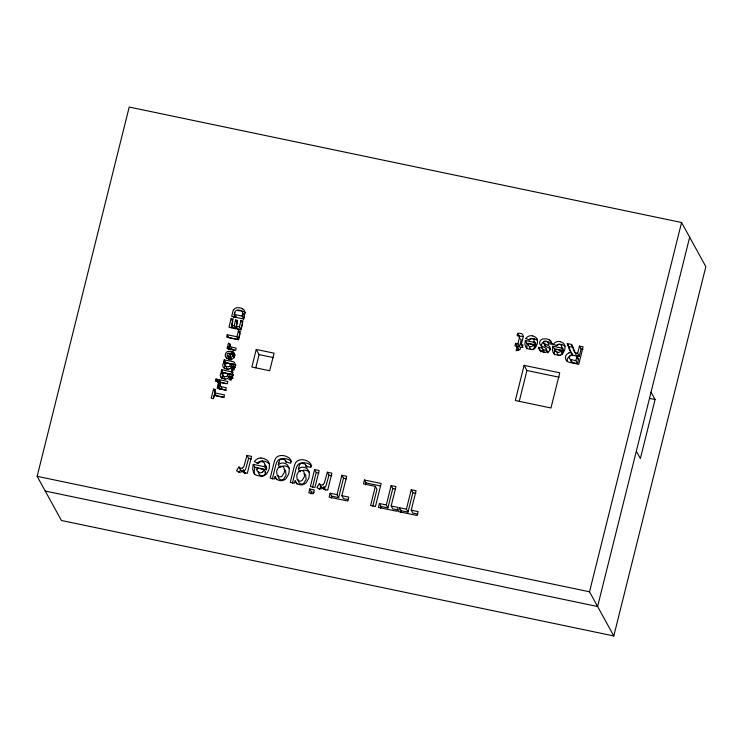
<?xml version="1.0" encoding="UTF-8"?>
<svg xmlns="http://www.w3.org/2000/svg" width="743" height="743" viewBox="0 0 743 743"><rect width="100%" height="100%" fill="white"/><g stroke="black" fill="none" stroke-linecap="round" stroke-linejoin="round"><path stroke-width="1.11" d="M266.616 468.322L266.458 469.725L254.868 467.301L253.252 464.356L264.833 466.78L266.458 469.725M298.212 479.737L298.807 482.448A3.529 3.399 -28.8 0 0 300.609 483.86A4.096 3.938 -28.8 0 0 301.212 483.99A3.39 3.26 -28.8 0 0 303.627 483.479L305.884 479.894A14.043 13.504 -28.8 0 0 306.116 478.91L305.633 474.833A3.269 3.148 -28.8 0 0 304.231 473.7M278.151 475.251L278.718 478.251A3.529 3.399 -28.8 0 0 280.52 479.662A4.096 3.938 -28.8 0 0 281.114 479.792A3.39 3.26 -28.8 0 0 283.538 479.281L285.795 475.696A14.043 13.504 -28.8 0 0 286.027 474.712L285.535 470.635A3.269 3.148 -28.8 0 0 284.142 469.502M311.076 466.167L310.788 467.514L305.642 465.87M258.638 471.471L258.62 472.938A3.399 3.269 -28.8 0 0 259.047 474.136A3.511 3.371 -28.8 0 0 261.044 475.604A3.604 3.464 -28.8 0 0 264.016 475.139A3.882 3.734 -28.8 0 0 265.409 473.3L265.688 472.455L264.071 469.511L257.115 468.062L256.976 469.808M529.778 346.554L529.731 347.055A2.851 2.749 -28.8 0 0 530.065 348.56A2.666 2.563 -28.8 0 0 531.329 349.572M519.283 337.628C520.871 334.062 515.001 338.111 517.843 333.384L519.598 336.765A8.582 8.257 -28.8 0 1 519.468 337.452L517.899 343.842L519.515 346.786L517.212 346.303L515.586 343.359L517.899 343.842M264.833 466.78L265 465.378A4.087 3.929 -28.8 0 0 264.499 463.446M37.15 476.328L129.208 107.048L681.572 222.51L705.85 266.672L613.792 635.952L61.428 520.49L37.15 476.328L589.515 591.79L613.792 635.952M213.547 389.063L211.253 398.248L213.232 398.666L214.086 395.267L223.912 397.319L224.507 394.932L214.681 392.871L215.526 389.471L213.547 389.063L215.164 392.007L213.64 398.127M217.476 381.661L218.033 379.413L216.055 379.004L215.498 381.243L217.476 381.661L219.092 384.605M231.119 318.58L228.974 327.189L240.778 329.651L242.98 320.827L240.992 320.409L239.395 326.855L241.011 329.799L237.788 329.121L236.163 326.177L237.611 320.391L235.624 319.973L234.184 325.768L235.8 328.712L233.163 328.155L231.547 325.211L233.098 318.988L231.119 318.58L232.735 321.524L231.129 327.979M227.237 334.74L226.643 337.136L238.308 339.57L240.361 331.322L238.382 330.904L236.924 336.765L238.54 339.709L228.863 337.684L227.237 334.74L236.924 336.765M236.163 316.137L235.856 317.372L234.231 314.428L234.667 312.71A11.489 11.052 -28.8 0 1 234.992 311.67C236.376 308.772 242.283 309.84 242.757 312.859A7.848 7.551 -28.8 0 1 242.497 314.308L242.079 316.072L243.695 319.016L231.658 316.407L232.726 312.106A9.38 9.027 -28.8 0 1 233.534 309.794M233.683 317.735L234.351 315.051A9.38 9.027 -28.8 0 1 235.094 312.868M220.281 389.267L218.888 386.369L217.671 386.119L217.151 388.217L225.733 390.01L226.29 387.762L222.872 387.038A21.436 20.628 -28.8 0 1 221.498 386.694L220.987 386.509M218.721 381.921L219.278 379.673L227.86 381.465L227.302 383.713L218.721 381.921L220.337 384.865M222.306 373.822L221.228 371.862L221.748 369.763L229.476 371.379A8.73 8.396 -28.8 0 1 231.797 372.094M224.776 363.912L223.699 361.943L224.219 359.844L231.946 361.46A8.73 8.396 -28.8 0 1 234.268 362.185L235.559 364.962L233.822 369.225A2.573 2.47 -28.8 0 1 231.695 369.735M230.386 349.656L228.77 346.712L227.562 346.461L227.033 348.56L235.615 350.352L236.172 348.105L232.754 347.39A21.436 20.628 -28.8 0 1 231.389 347.037L230.869 346.86M223.206 373.357L221.748 369.763M225.612 363.708L225.844 362.788L224.219 359.844M229.15 349.535L227.562 346.461M227.943 353.436A2.322 2.229 -28.8 0 1 229.55 353.315L228.705 356.705L230.33 359.649L230.813 357.717M235.8 328.712L237.249 322.917L235.624 319.973M231.714 359.983L230.089 357.039L231.519 351.318L227.386 351.569A3.845 3.696 -28.8 0 0 225.677 353.417L225.51 353.844A5.535 5.331 -28.8 0 0 225.324 354.513A3.947 3.799 -28.8 0 0 225.872 357.364A4.207 4.049 -28.8 0 0 227.33 358.59L228.454 359.036A7.941 7.644 -28.8 0 0 228.974 359.166M232.958 354.978L232.819 354.197M243.463 318.877L244.568 314.447M238.54 339.709L239.998 333.848L238.382 330.904M241.28 328.722L242.617 323.354L240.992 320.409M243.695 319.016L244.085 317.475M256.242 349.451L251.858 367.033L269.681 370.757L274.065 353.176L256.242 349.451L259.075 354.597L255.787 367.785M245.088 473.728L243.658 470.04L243.063 472.427L247.317 473.319L251.533 456.388L246.992 455.44L244.085 465.917A5.48 5.275 -28.8 0 1 243.908 466.279A6.26 6.018 -28.8 0 1 243.286 467.236L242.636 467.839M246.992 455.44L248.608 458.385L245.701 468.861A5.48 5.275 -28.8 0 1 245.524 469.223A6.26 6.018 -28.8 0 1 244.902 470.18L244.252 470.783M272.282 479.142L275.607 465.805A26.404 25.411 -28.8 0 1 276.377 463.195C278.263 456.499 287.662 457.818 291.59 461.617M276.656 479.579L275.031 476.635L274.446 478.994L270.192 478.102L273.991 462.861A26.404 25.411 -28.8 0 1 274.761 460.251C276.712 453.341 286.984 454.79 290.439 459.388A4.839 4.653 -28.8 0 1 290.987 461.97L290.699 463.316L285.553 461.672M279.925 467.691L278.309 464.746L278.913 462.313M280.111 466.929L280.269 466.316M292.38 483.34L295.705 470.003A26.404 25.411 -28.8 0 1 296.476 467.403C298.352 460.697 307.751 462.016 311.679 465.815M296.921 484.167L295.129 480.832L294.534 483.191L290.281 482.3L294.079 467.059A26.404 25.411 -28.8 0 1 294.85 464.459C296.801 457.539 307.082 458.988 310.528 463.586A4.839 4.653 -28.8 0 1 311.076 466.167M300.014 471.889L298.398 468.944L299.002 466.511A11.897 11.451 -28.8 0 1 299.485 464.932L299.624 464.663M300.126 471.433L300.358 470.514M309.757 488.959L308.791 492.869L313.332 493.816L314.308 489.916L309.757 488.959L311.382 491.903L310.89 493.863M314.595 469.567L310.37 486.498L314.921 487.454L319.146 470.514L314.595 469.567L316.212 472.511L312.524 487.334M325.564 490.083L324.022 486.841L323.428 489.228L327.682 490.12L331.898 473.189L327.357 472.232L324.45 482.709A5.48 5.275 -28.8 0 1 324.273 483.08A6.26 6.018 -28.8 0 1 323.651 484.037L323.001 484.64M327.357 472.232L328.973 475.176L326.075 485.653A5.48 5.275 -28.8 0 1 325.889 486.024A6.26 6.018 -28.8 0 1 325.267 486.981L324.617 487.584M330.143 493.222L329.168 497.132L347.798 501.023L348.773 497.113L341.873 495.674L346.712 476.282L341.873 475.269L337.034 494.662L338.659 497.606L331.768 496.166L330.143 493.222L337.034 494.662M331.276 498.116L331.768 496.166M338.659 497.606L343.489 478.213L341.873 475.269M375.364 486.377L370.599 505.481L375.438 506.494L381.178 483.489L364.46 479.987L363.485 483.897L375.364 486.377L376.98 489.321L372.782 506.178M365.584 484.891L366.076 482.931L364.46 479.987M379.422 503.522L378.447 507.432L397.068 511.323L398.044 507.413L391.152 505.974L395.991 486.581L391.143 485.569L386.314 504.961L387.93 507.906L381.038 506.466L379.422 503.522L386.314 504.961M380.555 508.426L381.038 506.466M387.93 507.906L392.768 488.513L391.143 485.569M399.511 507.72L398.536 511.63L417.157 515.521L418.133 511.611L411.241 510.172L416.08 490.779L411.241 489.767L406.402 509.159L408.018 512.103L401.127 510.664L399.511 507.72L406.402 509.159M400.644 512.624L401.127 510.664M408.018 512.103L412.857 492.711L411.241 489.767M515.586 343.359L514.936 345.969L517.249 346.452L518.865 349.396L518.66 350.204M516.961 347.278L517.212 346.303M517.249 346.452L516.162 350.789L520.063 349.544L520.657 347.157L522.31 347.501L522.961 344.901L521.307 344.557L522.979 337.777A14.544 13.996 -28.8 0 0 523.165 336.811L523.453 336.83M519.515 346.786L521.094 340.396A8.582 8.257 -28.8 0 0 521.224 339.765L520.258 338.854M524.103 365.352L515.336 400.523L550.972 407.972L559.739 372.8L524.103 365.352L526.936 370.506L519.264 401.276M571.014 355.163A2.303 2.22 -28.8 0 0 570.54 359.426L572.203 362.426A11.219 10.801 -28.8 0 0 572.834 362.593L577.469 363.587L575.853 360.643L576.958 356.185L573.735 355.516A26.126 25.141 -28.8 0 0 572.073 355.228L571.311 355.182A1.727 1.662 -28.8 0 0 571.023 355.2M574.228 350.343L575.37 353.399A16.875 16.235 -28.8 0 0 575.844 354.467A2.898 2.796 -28.8 0 0 576.949 355.693A7.272 7.003 -28.8 0 0 578.574 356.129L579.28 356.315L577.664 353.371L579.475 346.089L583.106 346.851L578.751 364.33L571.265 362.76A24.064 23.154 -28.8 0 1 569.11 362.222L567.429 361.525A4.932 4.746 -28.8 0 1 569.064 352.953M577.469 363.587L578.583 359.129L576.958 356.185M579.28 356.315L581.1 349.034L579.475 346.089M589.515 591.79L681.572 222.51M689.662 237.231L597.604 606.511L45.239 491.049M651.035 392.174L655.085 399.539L640.373 458.542L636.324 451.177M253.252 464.356L252.62 468.944L253.688 472.808A7.411 7.133 -28.8 0 0 255.991 475.093L261.025 476.393A7.439 7.161 -28.8 0 0 264.127 475.631L265.214 475A7.904 7.606 -28.8 0 0 266.811 473.56L268.817 469.855A15.882 15.278 -28.8 0 0 269.207 468.396L269.468 465.118A8.749 8.414 -28.8 0 0 268.873 462.61L268.678 462.202A6.947 6.687 -28.8 0 0 267.034 460.131L264.025 458.589A13.012 12.52 -28.8 0 0 262.595 458.245L260.904 458.087M254.868 467.301L254.236 471.368L254.598 474.201M532.926 344.678L535.638 345.244L534.022 342.3L525.329 340.489L524.855 343.925L525.505 346.544M525.329 340.489L526.954 343.433L526.852 348.913M560.417 350.427L563.138 350.993L561.513 348.049L552.829 346.229L552.355 349.674L552.996 352.293A5.638 5.424 -28.8 0 0 555.16 354.439L558.355 355.265A5.647 5.433 -28.8 0 0 561.262 354.541A6.315 6.083 -28.8 0 0 561.801 354.207A6 5.768 -28.8 0 0 563.203 352.879L564.504 350.352A11.907 11.461 -28.8 0 0 564.801 349.256L565.005 347.687A6.891 6.631 -28.8 0 0 564.559 344.91L564.401 344.613A5.21 5.015 -28.8 0 0 563.166 343.062L560.909 341.901A9.761 9.39 -28.8 0 0 560.101 341.696M552.829 346.229L554.445 349.182L554.352 354.662M264.071 469.511L263.719 470.551A3.789 3.641 -28.8 0 1 262.539 472.065M528.394 345.644A3.483 3.353 -28.8 0 1 528.282 343.275L533.446 344.353L532.703 345.876L531.319 346.73L529.592 346.582L528.468 345.606M555.885 351.393A3.483 3.353 -28.8 0 1 555.783 349.024L560.946 350.102L560.203 351.625L558.81 352.479L557.083 352.331L555.959 351.355M226.411 367.033L226.745 368.751L228.844 369.652M231.435 348.105L232.308 349.721M233.042 372.596L231.426 369.652L232.364 367.107A1.068 1.022 -28.8 0 0 233.088 366.986A1.802 1.737 -28.8 0 0 233.516 366.039A2.053 1.978 -28.8 0 0 233.358 364.033M538.359 348.263L538.619 347.548A11.907 11.461 -28.8 0 0 538.74 347.176M233.497 356.854L231.872 353.909L232.726 351.727L234.342 354.671L233.497 356.854L234.305 357.754M224.024 376.766L223.987 378.252L225.287 379.301M279.535 460.465L279.405 460.734A11.897 11.451 -28.8 0 0 278.922 462.313M221.693 387.474L221.553 388.598L222.417 389.378M233.581 309.812C235.568 306.85 239.933 307.314 242.673 308.865M239.079 472.214L240.556 469.938L238.94 466.994L236.562 470.635A5.61 5.396 -28.8 0 0 239.209 472.111M319.295 489.238L320.92 486.739L319.304 483.795L316.927 487.436A5.61 5.396 -28.8 0 0 319.574 488.903A3.409 3.278 -28.8 0 0 321.478 488.764A3.009 2.898 -28.8 0 0 321.849 488.597L322.536 488.16A12.733 12.25 -28.8 0 0 324.013 486.832M548.223 352.544L548.26 351.69L547.247 350.947M229.215 379.654A2.573 2.47 -28.8 0 0 231.361 379.144L233.088 374.881L231.779 372.15M230.683 346.777L229.754 345.755L230.404 344.353L228.584 343.247L227.748 345.077L228.77 346.712M228.584 343.247C232.364 344.919 227.646 347.78 230.302 349.572M220.801 386.425L219.863 385.403L220.457 384.066L218.702 382.905L217.866 384.725L218.888 386.369M278.309 464.746L280.362 463.493A6 5.777 -28.8 0 1 282.897 463.038L283.65 463.112A7.606 7.319 -28.8 0 1 284.848 463.4L285.6 463.697A6.083 5.86 -28.8 0 1 287.448 465.081L288.702 467.198A9.046 8.702 -28.8 0 1 289.231 470.013L288.943 472.799A17.228 16.569 -28.8 0 1 288.553 474.248L286.092 478.548A6.966 6.696 -28.8 0 1 285.173 479.319L283.845 480.08A6.65 6.399 -28.8 0 1 280.65 480.665L278.411 480.173A5.953 5.73 -28.8 0 1 276.563 478.956L275.031 476.635M298.398 468.944L300.451 467.691A6 5.777 -28.8 0 1 302.986 467.236L303.738 467.31A7.606 7.319 -28.8 0 1 304.936 467.598L305.689 467.895A6.083 5.86 -28.8 0 1 307.546 469.279L308.791 471.396M223.29 375.466L223.123 375.586A3.065 2.953 -28.8 0 0 222.036 377.128M543.402 342.309L542.808 342.718A3.994 3.845 -28.8 0 0 541.443 344.687A4.755 4.579 -28.8 0 0 541.313 345.3L541.266 345.681A3.158 3.037 -28.8 0 0 541.331 346.563M280.938 466.966L281.978 466.437A6 5.777 -28.8 0 1 284.513 465.982L285.266 466.056A7.606 7.319 -28.8 0 1 286.464 466.344L287.216 466.641A6.083 5.86 -28.8 0 1 289.073 468.025L289.324 468.331M229.893 368.556L230.265 368.342A3.139 3.018 -28.8 0 0 231.5 366.791A3.799 3.659 -28.8 0 0 231.658 366.197M227.423 378.475L227.795 378.252A3.139 3.018 -28.8 0 0 229.02 376.701A3.799 3.659 -28.8 0 0 229.188 376.116A3.093 2.981 -28.8 0 0 228.89 374.166L228.445 373.515L229.671 373.775A4.244 4.087 -28.8 0 1 230.692 374.073M541.916 347.808A2.619 2.526 -28.8 0 0 544.155 349.916A5.489 5.285 -28.8 0 0 545.687 350.055L546.737 348.959L545.009 347.668A38.552 37.094 -28.8 0 0 544.229 347.287L543.625 347A21.603 20.785 -28.8 0 1 542.724 346.554L540.207 344.696A3.158 3.037 -28.8 0 1 539.659 342.737L539.697 342.356A4.755 4.579 -28.8 0 1 539.836 341.743A3.994 3.845 -28.8 0 1 541.192 339.774L542 339.245A4.384 4.217 -28.8 0 1 542.715 338.947L546.328 338.827A12.752 12.269 -28.8 0 1 547.312 339.049L549.644 340.034M225.974 364.163L224.897 362.194L223.977 362.723A3.065 2.953 -28.8 0 0 222.891 364.265A3.548 3.418 -28.8 0 0 223.337 367.218A3.687 3.548 -28.8 0 0 224.21 368.026L225.891 368.779A8.61 8.284 -28.8 0 0 226.411 368.909M223.504 374.073L222.426 372.113L221.507 372.642A3.065 2.953 -28.8 0 0 220.42 374.184A3.548 3.418 -28.8 0 0 220.866 377.138M546.179 349.925L547.795 352.869M300.859 463.586L301.695 463.428A7.272 6.993 -28.8 0 1 303.543 463.623M568.999 352.711C571.469 351.095 574.803 356.185 571.098 355.544M238.104 310.769L241.122 310.723L244.298 311.809A5.424 5.22 -28.8 0 1 245.599 312.924M230.07 354.123L231.342 354.021M545.687 341.622L547.944 341.771A12.752 12.269 -28.8 0 1 548.938 341.994L551.269 342.978A5.312 5.117 -28.8 0 1 552.188 343.758M262.52 461.031L264.211 461.189A13.012 12.52 -28.8 0 1 265.641 461.533L268.65 463.084A6.947 6.687 -28.8 0 1 269.291 463.688M540.44 350.594L543.765 350.715L542.149 347.77L538.824 347.65L540.44 350.594A4.876 4.69 -28.8 0 0 540.625 351.857M548.343 343.814L551.854 344.093A5.229 5.034 -28.8 0 0 550.582 340.805M230.089 357.039C232.057 357.847 233.822 354.69 231.872 353.909M571.404 352.479A8.414 8.099 -28.8 0 1 569.695 350.39L569.649 350.232A22.643 21.788 -28.8 0 1 568.85 348.198L567.271 343.545L571.525 344.427L573.243 347.65M567.271 343.545L568.887 346.489L573.141 347.371M581.1 349.034L582.911 349.414M576.949 353.213L577.664 353.371M526.954 343.433L528.579 343.768M529.118 343.888L531.291 344.334M554.445 349.182L556.618 349.628M558.244 349.972L559.878 350.315M533.762 347.027L535.062 347.297L533.446 344.353M557.668 352.024L557.231 352.804A2.851 2.749 -28.8 0 0 557.566 354.309A2.666 2.563 -28.8 0 0 560.556 355.377M561.253 352.767L562.562 353.046L560.946 350.102M577.432 358.897L578.583 359.129M575.853 360.643L571.218 359.649A14.962 14.396 -28.8 0 1 570.735 359.528L570.522 359.463M517.565 349.117L518.865 349.396M526.936 370.506L559.238 377.258M649.512 398.369L655.085 399.539M234.231 314.428L242.079 316.072M231.547 325.211L234.184 325.768M236.163 326.177L239.395 326.855M259.075 354.597L273.554 357.624M229.178 349.405L230.014 349.581M232.949 352.396L233.478 352.507M223.699 361.943L224.897 362.194M231.992 365.565L230.915 363.606L232.15 363.866A4.244 4.087 -28.8 0 1 233.163 364.154M225.844 362.788L233.562 364.404A8.73 8.396 -28.8 0 1 235.893 365.129M233.692 366.791L233.766 366.81A4.244 4.087 -28.8 0 1 234.779 367.098M221.228 371.862L222.426 372.113M223.374 372.707L231.092 374.323M226.262 383.741L220.894 382.617L219.278 379.673M226.253 390.363L224.488 389.982A21.436 20.628 -28.8 0 1 223.123 389.638L222.603 389.453M223.94 397.412L216.297 395.815L214.681 392.871M248.608 458.385L251.45 458.979M316.212 472.511L318.942 473.087M328.973 475.176L331.815 475.771M343.489 478.213L346.396 478.817M366.076 482.931L380.565 485.959M392.768 488.513L395.666 489.117M412.857 492.711L415.764 493.324M264.824 472.279L265.688 472.455M311.382 491.903L314.103 492.479M348.421 499.649L343.498 498.618L341.873 495.674M397.691 509.949L392.768 508.918L391.152 505.974M417.789 514.147L412.867 513.116L411.241 510.172M229.048 379.589L229.893 377.017L231.51 379.961M553.507 344.436L556.813 345.579M526.007 338.687L529.313 339.83M258.564 463.493L254.347 461.672A7.746 7.458 -28.8 0 1 260.904 457.939M232.494 349.804L233.005 349.981A21.436 20.628 -28.8 0 0 234.37 350.325M242.608 313.657L243.137 313.899M544.424 343.554L548.956 346.052A3.39 3.26 -28.8 0 1 549.383 346.479L549.653 346.842A3.371 3.241 -28.8 0 1 550.173 348.616L550.136 349.061A4.449 4.282 -28.8 0 1 549.987 349.712M243.314 314.001L244.15 314.809M550.21 348.718L546.04 346.507A4.746 4.569 -28.8 0 1 545.186 346.024M545.148 345.969L543.579 343.062A4.746 4.569 -28.8 0 0 544.424 343.545M220.169 388.979C217.82 386.787 222.751 385.162 218.702 382.905M309.413 472.529L309.162 472.232A6.083 5.86 -28.8 0 0 307.305 470.839L306.562 470.542A7.606 7.319 -28.8 0 0 305.364 470.254L304.611 470.18A6 5.777 -28.8 0 0 302.067 470.635A3.641 3.501 -28.8 0 0 299.531 470.969L298.983 471.331A3.919 3.771 -28.8 0 0 298.472 471.786L296.977 474.638A12.798 12.315 -28.8 0 0 296.754 475.604L297.191 479.504A3.529 3.399 -28.8 0 0 299.188 480.972A4.096 3.938 -28.8 0 0 299.587 481.046A3.427 3.297 -28.8 0 0 302.011 480.545L304.268 476.95A14.043 13.504 -28.8 0 0 304.5 475.966L304.008 471.889A3.269 3.148 -28.8 0 0 302.067 470.588M230.915 363.606L231.361 364.256A3.093 2.981 -28.8 0 1 231.667 366.197M521.307 344.557L522.923 347.501M306.998 467.44L305.382 464.496A1.737 1.672 -28.8 0 0 305.159 464.282L304.426 463.864A5.572 5.368 -28.8 0 0 303.543 463.604M229.568 353.278L230.646 355.238M286.371 462.257L285.284 460.298A1.737 1.672 -28.8 0 0 285.071 460.084L284.337 459.657A5.572 5.368 -28.8 0 0 283.454 459.406A7.272 6.993 -28.8 0 0 281.606 459.211L280.77 459.388A2.331 2.248 -28.8 0 0 279.637 460.335M233.07 366.958L234.147 368.918M232.364 367.107L233.98 370.051M230.599 376.868L231.677 378.828M216.055 379.004L217.671 381.948M217.671 386.119L219.296 389.063M571.339 353.324L571.265 353.185A22.643 21.788 -28.8 0 1 570.466 351.142L568.887 346.489M537.04 339.17L536.901 338.864A5.21 5.015 -28.8 0 0 535.666 337.313L533.409 336.161A9.761 9.39 -28.8 0 0 532.601 335.957M295.129 480.832L296.652 483.164A5.953 5.73 -28.8 0 0 298.5 484.371L300.739 484.863A6.65 6.399 -28.8 0 0 303.933 484.278L305.262 483.517A6.966 6.696 -28.8 0 0 306.19 482.746L308.642 478.455A17.228 16.569 -28.8 0 0 309.032 476.997L309.32 474.21A9.046 8.702 -28.8 0 0 308.8 471.396M573.633 348.727L573.93 349.535M571.525 344.427L573.754 350.455A16.875 16.235 -28.8 0 0 574.218 351.523A2.898 2.796 -28.8 0 0 575.333 352.749M573.02 355.423A8.414 8.099 -28.8 0 1 571.692 353.947M567.141 361.386A4.932 4.746 -28.8 0 1 570.252 356.046M572.156 362.37A2.303 2.22 -28.8 0 1 570.949 359.528M576.949 353.185A7.272 7.003 -28.8 0 1 575.342 352.749M562.516 353.036A3.278 3.158 -28.8 0 1 561.643 354.792M563.083 350.984A3.706 3.566 -28.8 0 0 562.943 348.467A2.684 2.582 -28.8 0 0 561.402 347.213M556.312 345.774A6.232 6 -28.8 0 1 561.754 344.511M561.717 344.641A9.761 9.39 -28.8 0 1 562.525 344.845L564.782 346.006A5.21 5.015 -28.8 0 1 565.033 346.229M556.683 345.504A2.684 2.582 -28.8 0 1 561.337 345.514A3.706 3.566 -28.8 0 1 561.467 348.04M553.34 344.334A6.232 6 -28.8 0 1 560.138 341.566M543.625 342.189A4.384 4.217 -28.8 0 1 544.331 341.891M552.207 343.749A5.229 5.034 -28.8 0 1 552.495 344.102M544.842 352.581A2.619 2.526 -28.8 0 1 543.532 350.752M544.99 345.82A1.105 1.068 -28.8 0 1 545.492 344.408M548.009 344.241A2.953 2.842 -28.8 0 1 548.288 344.315M546.096 341.251A2.953 2.842 -28.8 0 1 548.594 343.786M543.969 341.278A3.901 3.752 -28.8 0 1 546.068 341.334M543.374 342.876A1.105 1.068 -28.8 0 1 544.006 341.409M549.996 349.721A3.799 3.659 -28.8 0 1 548.418 351.82L543.987 352.377A14.646 14.098 -28.8 0 1 543.012 352.163L539.938 350.612A4.876 4.69 -28.8 0 1 538.851 347.64M549.644 340.043A5.312 5.117 -28.8 0 1 550.572 340.814M535.025 347.287A3.278 3.158 -28.8 0 1 534.338 348.829M535.592 345.235A3.706 3.566 -28.8 0 0 535.443 342.718A2.684 2.582 -28.8 0 0 533.901 341.464M529.007 339.885A6.232 6 -28.8 0 1 534.254 338.771M534.226 338.901A9.761 9.39 -28.8 0 1 535.025 339.105L537.282 340.266A5.21 5.015 -28.8 0 1 537.533 340.48M533.799 349.284A2.666 2.563 -28.8 0 1 533.186 349.591M529.183 339.765A2.684 2.582 -28.8 0 1 533.836 339.765A3.706 3.566 -28.8 0 1 533.966 342.291M525.84 338.585A6.232 6 -28.8 0 1 532.638 335.827M537.059 339.17A6.891 6.631 -28.8 0 1 537.495 341.938L537.3 343.507A11.907 11.461 -28.8 0 1 537.003 344.603L535.712 347.139A6 5.768 -28.8 0 1 534.301 348.467A6.315 6.083 -28.8 0 1 533.762 348.792A5.647 5.433 -28.8 0 1 530.855 349.516L527.669 348.69A5.638 5.424 -28.8 0 1 525.496 346.554M519.459 336.3A7.124 6.854 -28.8 0 1 522.236 336.412C524.549 336.941 522.32 333.124 520.62 333.449A7.124 6.854 -28.8 0 0 517.843 333.356M322.871 487.947A3.241 3.121 -28.8 0 1 321.05 486.656M322.871 485.003A3.241 3.121 -28.8 0 1 319.434 483.712M305.447 464.468A2.127 2.053 -28.8 0 1 305.587 465.861M299.726 464.533A2.331 2.248 -28.8 0 1 300.85 463.558M285.349 460.27A2.127 2.053 -28.8 0 1 285.498 461.654M266.115 466.39A4.087 3.929 -28.8 0 1 266.607 468.322M265.047 465.09A3.576 3.446 -28.8 0 1 266.208 466.344M256.985 463.316A7.746 7.458 -28.8 0 1 262.52 460.883M258.388 463.391A3.576 3.446 -28.8 0 1 264.592 463.4M256.939 469.743A3.511 3.371 -28.8 0 0 259.595 472.706A3.604 3.464 -28.8 0 0 262.558 472.093M244.122 471.146A3.241 3.121 -28.8 0 1 240.686 469.855M245.264 472.975A12.733 12.25 -28.8 0 1 244.744 473.495M243.648 470.031A12.733 12.25 -28.8 0 1 242.181 471.368L241.484 471.796A3.009 2.898 -28.8 0 1 241.113 471.954A3.409 3.278 -28.8 0 1 239.218 472.084M242.506 468.201A3.241 3.121 -28.8 0 1 239.07 466.91M244.363 314.772A5.015 4.83 -28.8 0 1 244.168 316.889M242.664 308.884A5.424 5.22 -28.8 0 1 244.391 310.537A4.477 4.309 -28.8 0 1 244.809 312.311A7.755 7.467 -28.8 0 1 244.531 314.438M234.416 354.56A4.152 3.994 -28.8 0 1 235.206 355.182M230.302 359.863A2.006 1.932 -28.8 0 1 228.835 356.946M226.856 358.47A3.947 3.799 -28.8 0 1 226.931 357.457A5.535 5.331 -28.8 0 1 227.126 356.789L227.293 356.361A3.845 3.696 -28.8 0 1 227.86 355.442M232.8 351.615A4.152 3.994 -28.8 0 1 234.537 355.999M234.444 355.971A6.501 6.26 -28.8 0 1 234.286 356.51L233.599 357.829A3.52 3.39 -28.8 0 1 232.16 358.953A5.312 5.117 -28.8 0 1 228.983 359.12M228.714 356.668A1.904 1.83 -28.8 0 1 227.85 353.334M230.59 366.29A3.919 3.78 -28.8 0 1 231.37 366.801M231.314 366.875A1.811 1.746 -28.8 0 1 231.612 367.404M233.274 369.141A3.799 3.659 -28.8 0 1 233.116 369.735A3.139 3.018 -28.8 0 1 232.745 370.451M224.395 368.844A3.548 3.418 -28.8 0 1 224.497 367.209A3.065 2.953 -28.8 0 1 225.445 365.788M234.983 366.977A2.053 1.978 -28.8 0 1 235.225 367.497M229.921 368.63A5.266 5.071 -28.8 0 1 226.429 368.862M225.677 366.188A4.802 4.625 -28.8 0 0 228.38 366.726A2.062 1.978 -28.8 0 0 229.048 366.559M229.085 366.624A1.82 1.755 -28.8 0 0 229.624 363.847A3.297 3.176 -28.8 0 0 227.86 363.03A3.734 3.585 -28.8 0 0 225.705 362.993A1.867 1.792 -28.8 0 0 225.649 366.234M227.748 376.051A3.919 3.78 -28.8 0 1 228.9 376.72M228.844 376.785A1.811 1.746 -28.8 0 1 229.225 377.797M231.082 374.37A8.73 8.396 -28.8 0 1 233.423 375.039M230.869 378.503A3.093 2.981 -28.8 0 1 230.813 379.06A3.799 3.659 -28.8 0 1 230.636 379.645A3.139 3.018 -28.8 0 1 230.479 380.026M221.897 378.586A3.548 3.418 -28.8 0 1 222.027 377.119M232.503 376.896A2.053 1.978 -28.8 0 1 232.745 378.586M231.472 376.775A4.244 4.087 -28.8 0 1 232.308 377.017M230.609 376.896A1.068 1.022 -28.8 0 1 229.903 376.998M230.627 376.896A1.802 1.737 -28.8 0 0 231.045 375.958A2.053 1.978 -28.8 0 0 230.887 373.952M227.451 378.54A5.266 5.071 -28.8 0 1 223.959 378.772A8.61 8.284 -28.8 0 1 223.42 378.698L221.73 377.946A3.687 3.548 -28.8 0 1 220.885 377.128M223.206 376.107A4.802 4.625 -28.8 0 0 225.909 376.636A2.062 1.978 -28.8 0 0 226.578 376.478A1.82 1.755 -28.8 0 0 227.144 373.757A3.297 3.176 -28.8 0 0 225.389 372.94A3.734 3.585 -28.8 0 0 223.234 372.902A1.867 1.792 -28.8 0 0 223.179 376.144M284.588 470.003L284.402 471.768A14.043 13.504 -28.8 0 1 284.17 472.752L281.913 476.328A3.427 3.297 -28.8 0 1 279.498 476.857A4.096 3.938 -28.8 0 1 279.099 476.765A3.529 3.399 -28.8 0 1 277.093 475.306L276.665 471.406A12.798 12.315 -28.8 0 1 276.888 470.44L278.374 467.579A3.919 3.771 -28.8 0 1 278.894 467.133L279.442 466.78A3.641 3.501 -28.8 0 1 281.978 466.4A3.269 3.148 -28.8 0 1 283.928 467.691L284.588 470.003"/></g></svg>
